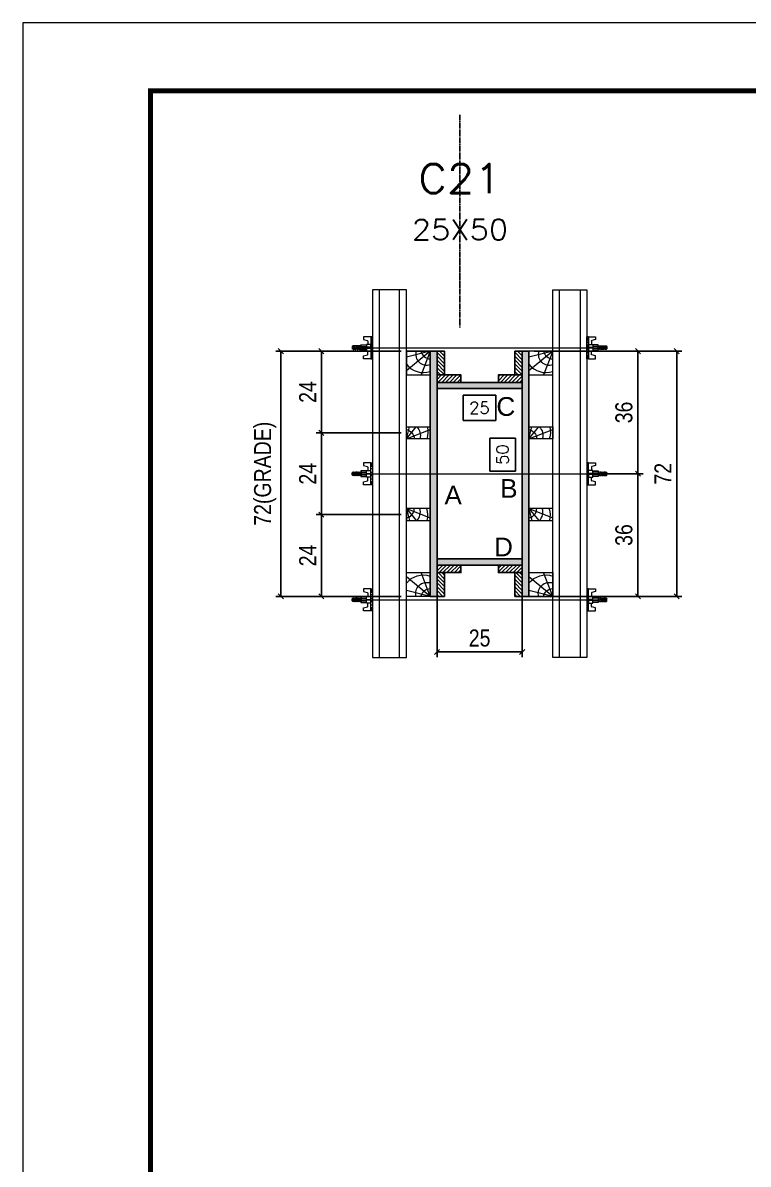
# Model space of a CAD drawing. Extents: x 2949 to 9203, y -16089 to 12527.
# Drawn here: x 7718 to 8144, y -8818 to -8148 of the extents above; entities that cross this region are included whole.
import ezdxf
from ezdxf.enums import TextEntityAlignment as Align

# ---------------------------------------------------------------- set-up
doc = ezdxf.new("R2010")
doc.units = 0
doc.linetypes.add('DASHED', pattern=[0.75, 0.5, -0.25])
doc.linetypes.add('HIDDEN', pattern=[0.375, 0.25, -0.125])
for name, color, linetype in [('CHAPA', 1, 'Continuous'), ('COTA', 241, 'Continuous'), ('MEIO_PONT', 93, 'Continuous'), ('Painéis', 200, 'Continuous'), ('SARRAFO', 251, 'Continuous'), ('Texto de Titulo', 7, 'Continuous'), ('Texto Qtd Sarr', 242, 'Continuous'), ('TEXTO_GERAL', 7, 'Continuous')]:
    doc.layers.add(name, color=color, linetype=linetype)
for name, color, linetype, lineweight in [('Folhas', 255, 'Continuous', 9), ('Hachura', 251, 'Continuous', 9), ('Madeira', 126, 'Continuous', 18), ('Perfil Metálico', 224, 'Continuous', 18), ('SARRAFO DE PRESSAO', 251, 'DASHED', 9), ('Texto Seção', 7, 'Continuous', 15)]:
    doc.layers.add(name, color=color, linetype=linetype, lineweight=lineweight)
doc.styles.add('ARIAL', font='arial.ttf')
doc.styles.add('COTA TECNICA 2X', font='techl___.ttf', dxfattribs={"height": 10})
doc.styles.add('ROMANS', font='romans.shx')
doc.dimstyles.new('SECAO PILAR', dxfattribs={"dimtxt": 10, "dimasz": 3, "dimexe": 3, "dimexo": 3, "dimgap": 3, "dimtad": 1, "dimdec": 1, "dimlfac": 0.5, "dimzin": 12, "dimdsep": 46, "dimtxsty": 'COTA TECNICA 2X', "dimblk1": 'OBLIQUE', "dimblk2": 'OBLIQUE', "dimsah": 1, "dimcen": 0.9, "dimclrd": 256, "dimclre": 256, "dimclrt": 256, "dimadec": 1, "dimazin": 3, "dimtfac": 1, "dimtdec": 1, "dimtmove": 0, "dimatfit": 3, "dimfxl": 1, "dimtolj": 1, "dimtzin": 12, "dimarcsym": 0})
doc.dimstyles.new('SECÇÃO 2', dxfattribs={"dimtxt": 7, "dimasz": 6, "dimexe": 0.18, "dimexo": 2, "dimgap": -4, "dimtad": 3, "dimdec": 1, "dimlfac": 0.5, "dimzin": 12, "dimdsep": 46, "dimtxsty": 'ROMANS', "dimblk": 'ARCHTICK', "dimcen": 0.09, "dimse1": 1, "dimse2": 1, "dimsd1": 1, "dimsd2": 1, "dimclrd": 180, "dimclre": 5, "dimclrt": 1, "dimadec": 0, "dimazin": 3, "dimtfac": 1, "dimtdec": 1, "dimtofl": 0, "dimtmove": 0, "dimatfit": 3, "dimldrblk": 'ARCHTICK', "dimfxl": 1, "dimtolj": 1, "dimtzin": 0, "dimarcsym": 0})
pattern_1 = [(45, (17463.822, 14425.369), (-1.12253202, 1.12253202), [])]
pattern_2 = [(45, (17475.822, 14425.369), (-1.12253202, 1.12253202), [])]

# ---------------------------------------------------------------- blocks, each defined once
blk = doc.blocks.new('9999999999')
at = {"layer": 'Folhas'}
blk.add_lwpolyline([(98138.98, 34190.21), (99623.98, 34190.21), (99623.98, 35240.21), (98138.98, 35240.21)], close=True, dxfattribs=at)
at = {"layer": 'Folhas', "color": 30, "const_width": 3}
blk.add_lwpolyline([(98213.98, 34230.21), (99583.98, 34230.21), (99583.98, 35200.21), (98213.98, 35200.21)], close=True, dxfattribs=at)
blk = doc.blocks.new('titulo1')
at = {"layer": 'Defpoints', "color": 252, "linetype": 'HIDDEN', "ltscale": 2}
blk.add_line((0, 0), (0, 125), dxfattribs=at)
at = {"layer": 'Defpoints', "style": 'ROMANS', "oblique": 15}
blk.add_attdef('FOLHA', text='', height=10, dxfattribs=at).set_placement((0, 15.58), align=Align.MIDDLE_CENTER)
at = {"layer": 'Texto Qtd Sarr', "color": 3, "style": 'ROMANS', "oblique": 15}
for tag, height, p in [('TITULO', 17, (0, 71.45)), ('SEÇÃO', 12, (0, 41.55))]:
    blk.add_attdef(tag, text='', height=height, dxfattribs=at).set_placement(p, align=Align.MIDDLE_CENTER)
blk = doc.blocks.new('*D2896')
at = {"layer": 'COTA', "color": 180, "lineweight": -2, "transparency": 16777216}
for p, q in [((8006.87, -8391.54), (7991.87, -8391.54)), ((7991.87, -8391.54), (7991.87, -8410.87)), ((8006.87, -8410.87), (8006.87, -8391.54)), ((7991.87, -8410.87), (8006.87, -8410.87))]:
    blk.add_line(p, q, dxfattribs=at)
at = {"layer": 'Defpoints', "color": 0, "transparency": 16777216}
for p in [(7960.87, -8362.44), (7960.87, -8462.44), (8010.87, -8462.44)]:
    blk.add_point(p, dxfattribs=at)
at = {"layer": 'COTA', "color": 1, "transparency": 16777216, "insert": (7999.37, -8401.2), "char_height": 7, "attachment_point": 5, "rotation": 90, "style": 'ROMANS'}
blk.add_mtext('\\A1;50', dxfattribs=at)
blk = doc.blocks.new('_ArchTick')
at = {"color": 0, "linetype": 'ByBlock', "const_width": 0.15}
blk.add_lwpolyline([(-0.5, -0.5), (0.5, 0.5)], dxfattribs=at)
blk = doc.blocks.new('*D2897')
at = {"layer": 'COTA', "color": 180, "lineweight": -2, "transparency": 16777216}
for p, q in [((7995.45, -8366.23), (7976.12, -8366.23)), ((7976.12, -8366.23), (7976.12, -8381.23)), ((7995.45, -8381.23), (7995.45, -8366.23)), ((7976.12, -8381.23), (7995.45, -8381.23))]:
    blk.add_line(p, q, dxfattribs=at)
at = {"layer": 'Defpoints', "color": 0, "transparency": 16777216}
for p in [(7960.87, -8362.44), (8010.87, -8362.44), (8010.87, -8385.23)]:
    blk.add_point(p, dxfattribs=at)
at = {"layer": 'COTA', "color": 1, "transparency": 16777216, "insert": (7985.79, -8373.73), "char_height": 7, "attachment_point": 5, "style": 'ROMANS'}
blk.add_mtext('\\A1;25', dxfattribs=at)
blk = doc.blocks.new('C')
at = {"layer": 'Hachura', "color": 0}
for p, q in [((0, 3.22), (0, -3.22)), ((0.45, 3.22), (0, 3.22)), ((0.46, 3.16), (0, 3.16)), ((0.46, 3.05), (0, 3.05)), ((0.46, 2.88), (0, 2.88)), ((0, 2.75), (0, -1.16)), ((0.46, 2.65), (0, 2.65)), ((0.46, 2.23), (0, 2.23)), ((0.46, 1.51), (0, 1.51)), ((0.39, 0.49), (0.17, 0.49)), ((0.45, -3.23), (0.45, 3.22)), ((0.45, 3.22), (2.58, 3.22)), ((1.74, 0.97), (0.45, 0.97)), ((1.45, 0.1), (0.45, 0.1)), ((1.35, 1.94), (1.35, 0.96)), ((2.58, 2.39), (1.47, 2.09)), ((1.74, -0.97), (1.74, 0.97)), ((1.74, 0.97), (1.74, 0.84)), ((1.74, 0.97), (1.74, 0.84)), ((1.74, 0.84), (3.35, 0.84)), ((3.35, 0.45), (1.74, 0.45)), ((2.58, 3.22), (2.58, 2.39)), ((3.32, 0.84), (3.32, -0.84)), ((3.35, 0.84), (3.35, -0.84)), ((3.68, 0.45), (3.35, 0.45)), ((3.84, -0.52), (3.35, 0.45)), ((3.35, 0.06), (3.67, -0.57)), ((3.68, 0.45), (4.16, -0.52)), ((3.72, 0.5), (4.25, -0.57)), ((4.37, -0.55), (3.83, 0.53)), ((4.15, 0.45), (3.93, 0.45)), ((4.42, -0.52), (3.93, 0.45)), ((4.15, 0.45), (4.26, 0.45)), ((4.26, 0.45), (4.74, -0.52)), ((4.3, 0.5), (4.83, -0.57)), ((4.95, -0.55), (4.41, 0.53)), ((4.51, 0.45), (4.84, 0.45)), ((5, -0.52), (4.51, 0.45)), ((4.84, 0.45), (5.32, -0.52)), ((4.88, 0.5), (5.41, -0.57)), ((5.53, -0.55), (4.99, 0.53)), ((5.58, -0.52), (5.09, 0.45)), ((5.42, 0.45), (5.09, 0.45)), ((5.58, -0.52), (5.09, 0.45)), ((5.42, 0.45), (5.74, -0.19)), ((5.46, 0.5), (5.74, -0.07)), ((5.74, 0.19), (5.57, 0.53)), ((5.74, 0.32), (5.68, 0.45)), ((5.68, 0.45), (5.74, 0.45)), ((5.74, 0.45), (5.9, 0.29)), ((5.74, 0.45), (5.74, -0.52)), ((5.9, -0.36), (5.9, 0.29)), ((0.45, 0), (0, 0)), ((0.46, -1.52), (0, -1.52)), ((0.46, -2.23), (0, -2.23)), ((0.46, -2.65), (0, -2.65)), ((0.46, -2.88), (0, -2.88)), ((0.46, -3.05), (0, -3.05)), ((0.46, -3.16), (0, -3.16)), ((0, -3.22), (2.57, -3.22)), ((0.08, -0.48), (0.29, -0.48)), ((0.29, -0.48), (0.4, -0.48)), ((0.45, 0), (0.45, -0.97)), ((0.45, -0.16), (1.45, -0.16)), ((0.45, -0.65), (0.45, -0.32)), ((0.45, -3.23), (0.45, -0.65)), ((0.45, -0.97), (1.74, -0.97)), ((1.35, -1.94), (1.35, -0.97)), ((2.58, -2.39), (1.47, -2.1)), ((3.35, -0.32), (1.74, -0.32)), ((3.35, -0.84), (1.74, -0.84)), ((2.58, -3.23), (2.58, -2.39)), ((3.35, -0.07), (3.58, -0.52)), ((3.35, -0.52), (3.58, -0.52)), ((3.84, -0.52), (4.16, -0.52)), ((4.42, -0.52), (4.74, -0.52)), ((4.63, -0.52), (4.74, -0.52)), ((5, -0.52), (5.32, -0.52)), ((5.58, -0.52), (5.74, -0.52)), ((5.74, -0.52), (5.9, -0.36)), ((5.74, -0.52), (5.74, -0.52))]:
    blk.add_line(p, q, dxfattribs=at)
for centre, radius, start, end in [((1.52, 1.94), 0.161, 104.7436, 180), ((1.44, -0.03), 0.129, 272.695, 87.305), ((3.81, 0.39), 0.143, 25.5688, 154.4312), ((4.39, 0.39), 0.143, 25.5688, 154.4312), ((4.97, 0.39), 0.143, 25.5688, 154.4312), ((5.55, 0.39), 0.143, 25.5688, 154.4312), ((0.17, -0.37), 0.174, 221.744, 317.8592), ((1.52, -1.94), 0.161, 180, 255.2564), ((3.71, -0.4), 0.174, 222.1408, 318.256), ((4.29, -0.4), 0.174, 222.1408, 318.256), ((4.87, -0.4), 0.174, 222.1408, 318.256), ((5.45, -0.4), 0.174, 222.1408, 318.256), ((5.61, -0.4), 0.174, 317.8592, 318.256)]:
    blk.add_arc(centre, radius, start, end, dxfattribs=at)
blk = doc.blocks.new('_Oblique')
at = {"color": 0, "linetype": 'ByBlock', "lineweight": -2}
blk.add_line((-0.5, -0.5), (0.5, 0.5), dxfattribs=at)
blk = doc.blocks.new('*D2908')
at = {"layer": 'COTA', "lineweight": -2, "transparency": 16777216}
for p, q in [((7960.87, -8469.04), (7960.87, -8520.08)), ((8010.87, -8469.04), (8010.87, -8520.08)), ((7960.87, -8517.08), (8010.87, -8517.08))]:
    blk.add_line(p, q, dxfattribs=at)
at = {"layer": 'Defpoints', "color": 0, "transparency": 16777216}
for p in [(7960.87, -8466.04), (8010.87, -8466.04), (8010.87, -8517.08)]:
    blk.add_point(p, dxfattribs=at)
at = {"layer": 'COTA', "lineweight": -2, "transparency": 16777216, "xscale": 3, "yscale": 3, "zscale": 3, "rotation": 180}
blk.add_blockref('_Oblique', (7960.87, -8517.08), dxfattribs=at)
at = {"layer": 'COTA', "lineweight": -2, "transparency": 16777216, "xscale": 3, "yscale": 3, "zscale": 3}
blk.add_blockref('_Oblique', (8010.87, -8517.08), dxfattribs=at)
at = {"layer": 'COTA', "transparency": 16777216, "insert": (7985.87, -8508.97), "char_height": 10, "attachment_point": 5, "style": 'COTA TECNICA 2X'}
blk.add_mtext('\\A1;25', dxfattribs=at)
blk = doc.blocks.new('*D2899')
at = {"layer": 'COTA', "lineweight": -2, "transparency": 16777216}
for p, q in [((7939.87, -8340.44), (7866.09, -8340.44)), ((7869.09, -8340.44), (7869.09, -8484.44)), ((7939.87, -8484.44), (7866.09, -8484.44))]:
    blk.add_line(p, q, dxfattribs=at)
at = {"layer": 'Defpoints', "color": 0, "transparency": 16777216}
for p in [(7942.87, -8340.44), (7869.09, -8484.44), (7942.87, -8484.44)]:
    blk.add_point(p, dxfattribs=at)
at = {"layer": 'COTA', "lineweight": -2, "transparency": 16777216, "xscale": 3, "yscale": 3, "zscale": 3}
for p, rotation in [((7869.09, -8340.44), 90), ((7869.09, -8484.44), 270)]:
    blk.add_blockref('_Oblique', p, dxfattribs=dict(at, rotation=rotation))
at = {"layer": 'COTA', "transparency": 16777216, "insert": (7859.87, -8412.44), "char_height": 10, "attachment_point": 5, "rotation": 90, "style": 'COTA TECNICA 2X'}
blk.add_mtext('\\A1;72(GRADE)', dxfattribs=at)
blk = doc.blocks.new('*D2900')
at = {"layer": 'COTA', "lineweight": -2, "transparency": 16777216}
for p, q in [((7939.87, -8436.44), (7889.94, -8436.44)), ((7892.94, -8436.44), (7892.94, -8484.44)), ((7939.87, -8484.44), (7889.94, -8484.44))]:
    blk.add_line(p, q, dxfattribs=at)
at = {"layer": 'Defpoints', "color": 0, "transparency": 16777216}
for p in [(7942.87, -8436.44), (7892.94, -8484.44), (7942.87, -8484.44)]:
    blk.add_point(p, dxfattribs=at)
at = {"layer": 'COTA', "lineweight": -2, "transparency": 16777216, "xscale": 3, "yscale": 3, "zscale": 3}
for p, rotation in [((7892.94, -8436.44), 90), ((7892.94, -8484.44), 270)]:
    blk.add_blockref('_Oblique', p, dxfattribs=dict(at, rotation=rotation))
at = {"layer": 'COTA', "transparency": 16777216, "insert": (7884.86, -8460.44), "char_height": 10, "attachment_point": 5, "rotation": 90, "style": 'COTA TECNICA 2X'}
blk.add_mtext('\\A1;24', dxfattribs=at)
blk = doc.blocks.new('PONTALETE')
at = {"layer": 'Madeira'}
for q in [(2.71, 7), (7, 5.76), (7, 1.74)]:
    blk.add_line((0, 0), q, dxfattribs=at)
blk.add_lwpolyline([(0, 0), (7, 0), (7, 7), (0, 7)], close=True, dxfattribs=at)
for centre, radius, start, end in [((2.04, 0.06), 6.23, 37.2818, 109.0913), ((1.09, 0.9), 3.19, 343.603, 109.9847), ((-0.21, -0.78), 3.09, 14.6322, 86.0383)]:
    blk.add_arc(centre, radius, start, end, dxfattribs=at)
blk = doc.blocks.new('MEIO PONTALETE')
at = {"layer": 'Madeira'}
for q in [(2.71, 7), (3.5, 2.88), (3.5, 0.87)]:
    blk.add_line((0, 0), q, dxfattribs=at)
blk.add_lwpolyline([(0, 0), (3.5, 0), (3.5, 7), (0, 7)], close=True, dxfattribs=at)
for centre, radius, start, end in [((2.04, 0.06), 6.23, 76.4499, 109.0913), ((1.09, 0.9), 3.19, 40.9063, 109.9847), ((-0.21, -0.78), 3.09, 14.6322, 86.0383)]:
    blk.add_arc(centre, radius, start, end, dxfattribs=at)
blk = doc.blocks.new('*D2901')
at = {"layer": 'COTA', "lineweight": -2, "transparency": 16777216}
for p, q in [((7939.87, -8340.44), (7889.94, -8340.44)), ((7892.94, -8340.44), (7892.94, -8388.44)), ((7939.87, -8388.44), (7889.94, -8388.44))]:
    blk.add_line(p, q, dxfattribs=at)
at = {"layer": 'Defpoints', "color": 0, "transparency": 16777216}
for p in [(7942.87, -8340.44), (7892.94, -8388.44), (7942.87, -8388.44)]:
    blk.add_point(p, dxfattribs=at)
at = {"layer": 'COTA', "lineweight": -2, "transparency": 16777216, "xscale": 3, "yscale": 3, "zscale": 3}
for p, rotation in [((7892.94, -8340.44), 90), ((7892.94, -8388.44), 270)]:
    blk.add_blockref('_Oblique', p, dxfattribs=dict(at, rotation=rotation))
at = {"layer": 'COTA', "transparency": 16777216, "insert": (7884.86, -8364.44), "char_height": 10, "attachment_point": 5, "rotation": 90, "style": 'COTA TECNICA 2X'}
blk.add_mtext('\\A1;24', dxfattribs=at)
blk = doc.blocks.new('*D2902')
at = {"layer": 'COTA', "lineweight": -2, "transparency": 16777216}
for p, q in [((7939.87, -8388.44), (7889.94, -8388.44)), ((7892.94, -8388.44), (7892.94, -8436.44)), ((7939.87, -8436.44), (7889.94, -8436.44))]:
    blk.add_line(p, q, dxfattribs=at)
at = {"layer": 'Defpoints', "color": 0, "transparency": 16777216}
for p in [(7942.87, -8388.44), (7892.94, -8436.44), (7942.87, -8436.44)]:
    blk.add_point(p, dxfattribs=at)
at = {"layer": 'COTA', "lineweight": -2, "transparency": 16777216, "xscale": 3, "yscale": 3, "zscale": 3}
for p, rotation in [((7892.94, -8388.44), 90), ((7892.94, -8436.44), 270)]:
    blk.add_blockref('_Oblique', p, dxfattribs=dict(at, rotation=rotation))
at = {"layer": 'COTA', "transparency": 16777216, "insert": (7884.86, -8412.44), "char_height": 10, "attachment_point": 5, "rotation": 90, "style": 'COTA TECNICA 2X'}
blk.add_mtext('\\A1;24', dxfattribs=at)
blk = doc.blocks.new('*D2903')
at = {"layer": 'COTA', "lineweight": -2, "transparency": 16777216}
for p, q in [((8017.87, -8340.44), (8104.64, -8340.44)), ((8101.64, -8340.44), (8101.64, -8484.44)), ((8017.87, -8484.44), (8104.64, -8484.44))]:
    blk.add_line(p, q, dxfattribs=at)
at = {"layer": 'Defpoints', "color": 0, "transparency": 16777216}
for p in [(8014.87, -8340.44), (8014.87, -8484.44), (8101.64, -8484.44)]:
    blk.add_point(p, dxfattribs=at)
at = {"layer": 'COTA', "lineweight": -2, "transparency": 16777216, "xscale": 3, "yscale": 3, "zscale": 3}
for p, rotation in [((8101.64, -8340.44), 90), ((8101.64, -8484.44), 270)]:
    blk.add_blockref('_Oblique', p, dxfattribs=dict(at, rotation=rotation))
at = {"layer": 'COTA', "transparency": 16777216, "insert": (8093.57, -8412.44), "char_height": 10, "attachment_point": 5, "rotation": 90, "style": 'COTA TECNICA 2X'}
blk.add_mtext('\\A1;72', dxfattribs=at)
blk = doc.blocks.new('*D2904')
at = {"layer": 'COTA', "lineweight": -2, "transparency": 16777216}
for p, q in [((8051.87, -8340.44), (8081.88, -8340.44)), ((8078.88, -8340.44), (8078.88, -8412.44)), ((8051.87, -8412.44), (8081.88, -8412.44))]:
    blk.add_line(p, q, dxfattribs=at)
at = {"layer": 'Defpoints', "color": 0, "transparency": 16777216}
for p in [(8048.87, -8340.44), (8048.87, -8412.44), (8078.88, -8412.44)]:
    blk.add_point(p, dxfattribs=at)
at = {"layer": 'COTA', "lineweight": -2, "transparency": 16777216, "xscale": 3, "yscale": 3, "zscale": 3}
for p, rotation in [((8078.88, -8340.44), 90), ((8078.88, -8412.44), 270)]:
    blk.add_blockref('_Oblique', p, dxfattribs=dict(at, rotation=rotation))
at = {"layer": 'COTA', "transparency": 16777216, "insert": (8070.66, -8376.44), "char_height": 10, "attachment_point": 5, "rotation": 90, "style": 'COTA TECNICA 2X'}
blk.add_mtext('\\A1;36', dxfattribs=at)
blk = doc.blocks.new('*D2905')
at = {"layer": 'COTA', "lineweight": -2, "transparency": 16777216}
for p, q in [((8051.87, -8412.44), (8081.88, -8412.44)), ((8078.88, -8484.44), (8078.88, -8412.44)), ((8051.87, -8484.44), (8081.88, -8484.44))]:
    blk.add_line(p, q, dxfattribs=at)
at = {"layer": 'Defpoints', "color": 0, "transparency": 16777216}
for p in [(8048.87, -8412.44), (8078.88, -8412.44), (8048.87, -8484.44)]:
    blk.add_point(p, dxfattribs=at)
at = {"layer": 'COTA', "lineweight": -2, "transparency": 16777216, "xscale": 3, "yscale": 3, "zscale": 3}
for p, rotation in [((8078.88, -8412.44), 90), ((8078.88, -8484.44), 270)]:
    blk.add_blockref('_Oblique', p, dxfattribs=dict(at, rotation=rotation))
at = {"layer": 'COTA', "transparency": 16777216, "insert": (8070.66, -8448.44), "char_height": 10, "attachment_point": 5, "rotation": 90, "style": 'COTA TECNICA 2X'}
blk.add_mtext('\\A1;36', dxfattribs=at)

msp = doc.modelspace()

# ---------------------------------------------------------------- hatches: boundary and pattern name
at = {"layer": 'Hachura'}
h = msp.add_hatch(color=256, dxfattribs=at)
h.dxf.hatch_style = 1
h.paths.add_polyline_path([(7960.87, -8484.44), (7956.87, -8484.44), (7956.87, -8340.44), (7960.87, -8340.44)])
h = msp.add_hatch(color=256, dxfattribs=at)
h.dxf.hatch_style = 1
h.paths.add_polyline_path([(7960.87, -8484.44), (7956.87, -8484.44), (7956.87, -8340.44), (7960.87, -8340.44)])
h = msp.add_hatch(dxfattribs=at)
h.set_pattern_fill('ANSI31', color=256, scale=0.5, angle=90, style=0)
h.set_pattern_definition([(135, (-14930.538, 783.5127), (-1.12253202, -1.12253202), [])])
h.paths.add_polyline_path([(7960.87, -8354.44), (7965.27, -8354.44), (7965.27, -8340.44), (7960.87, -8340.44)])
h = msp.add_hatch(dxfattribs=at)
h.set_pattern_fill('ANSI31', color=256, scale=0.5, angle=90, style=0)
h.set_pattern_definition([(135, (-14918.538, 783.5127), (-1.12253202, -1.12253202), [])])
h.paths.add_polyline_path([(8010.87, -8354.44), (8006.47, -8354.44), (8006.47, -8340.44), (8010.87, -8340.44)])
h = msp.add_hatch(color=256, dxfattribs=at)
h.dxf.hatch_style = 1
h.paths.add_polyline_path([(8010.87, -8484.44), (8014.87, -8484.44), (8014.87, -8340.44), (8010.87, -8340.44)])
h = msp.add_hatch(color=256, dxfattribs=at)
h.dxf.hatch_style = 1
h.paths.add_polyline_path([(8010.87, -8484.44), (8014.87, -8484.44), (8014.87, -8340.44), (8010.87, -8340.44)])
h = msp.add_hatch(dxfattribs=at)
h.set_pattern_fill('ANSI31', color=256, scale=0.5, style=0)
h.set_pattern_definition(pattern_1)
h.paths.add_polyline_path([(7974.87, -8358.84), (7974.87, -8354.44), (7960.87, -8354.44), (7960.87, -8358.84)])
h = msp.add_hatch(dxfattribs=at)
h.set_pattern_fill('ANSI31', color=256, scale=0.5, style=0)
h.set_pattern_definition(pattern_2)
h.paths.add_polyline_path([(7996.87, -8358.84), (7996.87, -8354.44), (8010.87, -8354.44), (8010.87, -8358.84)])
h = msp.add_hatch(color=256, dxfattribs=at)
h.dxf.hatch_style = 1
h.paths.add_polyline_path([(7960.87, -8358.84), (7960.87, -8362.44), (8010.87, -8362.44), (8010.87, -8358.84)])
h = msp.add_hatch(color=256, dxfattribs=at)
h.dxf.hatch_style = 1
h.paths.add_polyline_path([(7960.87, -8358.84), (7960.87, -8362.44), (8010.87, -8362.44), (8010.87, -8358.84)])
h = msp.add_hatch(color=256, dxfattribs=at)
h.dxf.hatch_style = 1
h.paths.add_polyline_path([(7960.87, -8462.44), (7960.87, -8466.04), (8010.87, -8466.04), (8010.87, -8462.44)])
h = msp.add_hatch(color=256, dxfattribs=at)
h.dxf.hatch_style = 1
h.paths.add_polyline_path([(7960.87, -8462.44), (7960.87, -8466.04), (8010.87, -8466.04), (8010.87, -8462.44)])
h = msp.add_hatch(dxfattribs=at)
h.set_pattern_fill('ANSI31', color=256, scale=0.5, style=0)
h.set_pattern_definition(pattern_1)
h.paths.add_polyline_path([(7974.87, -8466.04), (7974.87, -8470.44), (7960.87, -8470.44), (7960.87, -8466.04)])
h = msp.add_hatch(dxfattribs=at)
h.set_pattern_fill('ANSI31', color=256, scale=0.5, angle=90, style=0)
h.set_pattern_definition([(135, (-14930.538, 1018.5127), (-1.12253202, -1.12253202), [])])
h.paths.add_polyline_path([(7960.87, -8470.44), (7965.27, -8470.44), (7965.27, -8484.44), (7960.87, -8484.44)])
h = msp.add_hatch(dxfattribs=at)
h.set_pattern_fill('ANSI31', color=256, scale=0.5, style=0)
h.set_pattern_definition(pattern_2)
h.paths.add_polyline_path([(7996.87, -8466.04), (7996.87, -8470.44), (8010.87, -8470.44), (8010.87, -8466.04)])
h = msp.add_hatch(dxfattribs=at)
h.set_pattern_fill('ANSI31', color=256, scale=0.5, angle=90, style=0)
h.set_pattern_definition([(135, (-14918.538, 1018.5127), (-1.12253202, -1.12253202), [])])
h.paths.add_polyline_path([(8010.87, -8470.44), (8006.47, -8470.44), (8006.47, -8484.44), (8010.87, -8484.44)])

# ---------------------------------------------------------------- linework, layer by layer
at = {"layer": 'CHAPA'}
for points in [[(7960.87, -8484.44), (7956.87, -8484.44), (7956.87, -8340.44), (7960.87, -8340.44)], [(7960.87, -8484.44), (7956.87, -8484.44), (7956.87, -8340.44), (7960.87, -8340.44)], [(8010.87, -8484.44), (8014.87, -8484.44), (8014.87, -8340.44), (8010.87, -8340.44)], [(8010.87, -8484.44), (8014.87, -8484.44), (8014.87, -8340.44), (8010.87, -8340.44)], [(7960.87, -8358.84), (7960.87, -8362.44), (8010.87, -8362.44), (8010.87, -8358.84)], [(7960.87, -8358.84), (7960.87, -8362.44), (8010.87, -8362.44), (8010.87, -8358.84)], [(7960.87, -8462.44), (7960.87, -8466.04), (8010.87, -8466.04), (8010.87, -8462.44)], [(7960.87, -8462.44), (7960.87, -8466.04), (8010.87, -8466.04), (8010.87, -8462.44)]]:
    msp.add_lwpolyline(points, close=True, dxfattribs=at)
at = {"layer": 'Hachura'}
for p, q in [((7912.07, -8338.44), (8055.87, -8338.43)), ((7912.07, -8412.44), (8055.87, -8412.44)), ((7912.07, -8486.44), (8055.87, -8486.45))]:
    msp.add_line(p, q, dxfattribs=at)
at = {"layer": 'Madeira'}
for points in [[(7956.87, -8484.44), (7942.87, -8484.44), (7942.87, -8340.44), (7956.87, -8340.44)], [(8014.87, -8484.44), (8028.87, -8484.44), (8028.87, -8340.44), (8014.87, -8340.44)]]:
    msp.add_lwpolyline(points, close=True, dxfattribs=at)
at = {"layer": 'Painéis'}
msp.add_lwpolyline([(8010.87, -8362.44), (7960.87, -8362.44), (7960.87, -8462.44), (8010.87, -8462.44)], close=True, dxfattribs=at)
at = {"layer": 'Perfil Metálico'}
for points in [[(7922.87, -8520.44), (7942.87, -8520.44), (7942.87, -8304.44), (7922.87, -8304.44)], [(7938.87, -8304.44), (7926.87, -8304.44), (7926.87, -8520.44), (7938.87, -8520.44)], [(8048.87, -8520.44), (8028.87, -8520.44), (8028.87, -8304.44), (8048.87, -8304.44)], [(8032.87, -8304.44), (8044.87, -8304.44), (8044.87, -8520.44), (8032.87, -8520.44)]]:
    msp.add_lwpolyline(points, close=True, dxfattribs=at)
at = {"layer": 'SARRAFO'}
for points in [[(7965.27, -8340.44), (7965.27, -8354.44), (7960.87, -8354.44), (7960.87, -8340.44)], [(8006.47, -8340.44), (8006.47, -8354.44), (8010.87, -8354.44), (8010.87, -8340.44)], [(7960.87, -8354.44), (7974.87, -8354.44), (7974.87, -8358.84), (7960.87, -8358.84)], [(8010.87, -8354.44), (7996.87, -8354.44), (7996.87, -8358.84), (8010.87, -8358.84)], [(7960.87, -8470.44), (7974.87, -8470.44), (7974.87, -8466.04), (7960.87, -8466.04)], [(7965.27, -8484.44), (7965.27, -8470.44), (7960.87, -8470.44), (7960.87, -8484.44)], [(8010.87, -8470.44), (7996.87, -8470.44), (7996.87, -8466.04), (8010.87, -8466.04)], [(8006.47, -8484.44), (8006.47, -8470.44), (8010.87, -8470.44), (8010.87, -8484.44)]]:
    msp.add_lwpolyline(points, close=True, dxfattribs=at)

# ---------------------------------------------------------------- block references
at = {"layer": 'Hachura', "linetype": 'Continuous', "yscale": 2, "zscale": 2, "rotation": 180}
for p, xscale in [((7922.87, -8338.44), 2), ((8048.87, -8338.44), -2)]:
    msp.add_blockref('C', p, dxfattribs=dict(at, xscale=xscale))
at = {"layer": 'Hachura', "linetype": 'Continuous', "yscale": 2, "zscale": 2}
for p, xscale in [((7922.87, -8412.44), -2), ((8048.87, -8412.44), 2), ((7922.87, -8486.44), -2), ((8048.87, -8486.44), 2)]:
    msp.add_blockref('C', p, dxfattribs=dict(at, xscale=xscale))
at = {"layer": 'MEIO_PONT'}
for name, p, xscale, yscale, zscale, rotation in [('PONTALETE', (7956.87, -8340.44), 2, 2, 2, 180), ('PONTALETE', (8028.87, -8340.44), 2, 2, 2, 180), ('MEIO PONTALETE', (7942.87, -8391.94), -1.999999997962732, 1.999999997962732, 1.999999997962732, 270), ('MEIO PONTALETE', (8014.87, -8391.94), -1.999999997962732, 1.999999997962732, 1.999999997962732, 270), ('MEIO PONTALETE', (7942.87, -8432.94), 1.999999997962732, 1.999999997962732, 1.999999997962732, 270), ('MEIO PONTALETE', (8014.87, -8432.94), 1.999999997962732, 1.999999997962732, 1.999999997962732, 270)]:
    msp.add_blockref(name, p, dxfattribs=dict(at, xscale=xscale, yscale=yscale, zscale=zscale, rotation=rotation))
at = {"layer": 'MEIO_PONT', "xscale": -2, "yscale": 2, "zscale": 2}
for p in [(7956.87, -8484.44), (8028.87, -8484.44)]:
    msp.add_blockref('PONTALETE', p, dxfattribs=at)
at = {"layer": 'SARRAFO DE PRESSAO', "color": 6, "linetype": 'ByBlock'}
msp.add_blockref('9999999999', (-90421.44, -43387.82), dxfattribs=at)
at = {"layer": 'Texto Seção'}
ref = msp.add_blockref('titulo1', (7974.33, -8326.57), dxfattribs=at)
ref.add_attrib('TITULO', 'C21', dxfattribs={"layer": 'Texto de Titulo', "color": 7, "height": 17, "style": 'ROMANS', "width": 1.1}).set_placement((7974.33, -8239.07), align=Align.MIDDLE_CENTER)
ref.add_attrib('SEÇÃO', '25X50', dxfattribs={"layer": 'Texto de Titulo', "color": 7, "height": 12, "style": 'ROMANS', "width": 1.1}).set_placement((7974.33, -8269.07), align=Align.MIDDLE_CENTER)

# ---------------------------------------------------------------- texts
at = {"layer": 'TEXTO_GERAL', "style": 'ARIAL'}
for s, p in [('C', (8001.28, -8372.94)), ('B', (8003.04, -8421.08)), ('A', (7970.33, -8424.99)), ('D', (7999.88, -8455.44))]:
    msp.add_text(s, height=11, dxfattribs=at).set_placement(p, align=Align.MIDDLE_CENTER)

# ---------------------------------------------------------------- dimensions: what is measured, and where the dimension line sits
at = {"layer": 'COTA'}
dim = msp.add_linear_dim(base=(7869.09, -8484.44), p1=(7942.87, -8340.44), p2=(7942.87, -8484.44), angle=270, text='<>(GRADE)', dimstyle='SECAO PILAR', dxfattribs=at)
dim.commit()
dim.dimension.update_dxf_attribs({"geometry": '*D2899', "text_midpoint": (7859.87, -8412.44)})
for base, p1, p2, angle, picture, middle in [((7892.94, -8388.44), (7942.87, -8340.44), (7942.87, -8388.44), 270, '*D2901', (7884.86, -8364.44)), ((8101.64, -8484.44), (8014.87, -8340.44), (8014.87, -8484.44), 270, '*D2903', (8093.57, -8412.44)), ((8078.88, -8412.44), (8048.87, -8340.44), (8048.87, -8412.44), 270, '*D2904', (8070.66, -8376.44)), ((7892.94, -8436.44), (7942.87, -8388.44), (7942.87, -8436.44), 270, '*D2902', (7884.86, -8412.44)), ((8078.88, -8412.44), (8048.87, -8484.44), (8048.87, -8412.44), 90, '*D2905', (8070.66, -8448.44)), ((7892.94, -8484.44), (7942.87, -8436.44), (7942.87, -8484.44), 270, '*D2900', (7884.86, -8460.44))]:
    dim = msp.add_linear_dim(base=base, p1=p1, p2=p2, angle=angle, dimstyle='SECAO PILAR', dxfattribs=at)
    dim.commit()
    dim.dimension.update_dxf_attribs({"geometry": picture, "text_midpoint": middle})
dim = msp.add_linear_dim(base=(8010.87, -8462.44), p1=(7960.87, -8362.44), p2=(7960.87, -8462.44), angle=270, dimstyle='SECÇÃO 2', dxfattribs=at)
dim.commit()
dim.dimension.update_dxf_attribs({"geometry": '*D2896', "text_midpoint": (8010.87, -8401.2), "dimtype": 160})
dim = msp.add_linear_dim(base=(8010.87, -8385.23), p1=(7960.87, -8362.44), p2=(8010.87, -8362.44), dimstyle='SECÇÃO 2', dxfattribs=at)
dim.commit()
dim.dimension.update_dxf_attribs({"geometry": '*D2897', "text_midpoint": (7985.79, -8385.23), "dimtype": 160})
dim = msp.add_linear_dim(base=(8010.87, -8517.08), p1=(7960.87, -8466.04), p2=(8010.87, -8466.04), dimstyle='SECAO PILAR', dxfattribs=at)
dim.commit()
dim.dimension.update_dxf_attribs({"geometry": '*D2908', "text_midpoint": (7985.87, -8508.97)})

doc.saveas('drawing.dxf')
